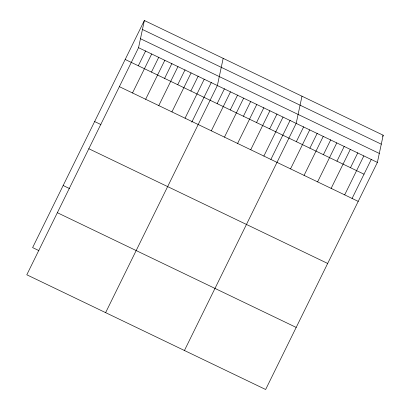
<?xml version="1.0" encoding="UTF-8"?>
<svg xmlns="http://www.w3.org/2000/svg" width="410" height="410" viewBox="0 0 410 410"><rect width="100%" height="100%" fill="white"/><g stroke="black" fill="none" stroke-linecap="round" stroke-linejoin="round"><path stroke-width="0.61" d="M138.549 47.688L144.361 20.5L383.196 135.218L377.384 162.406L265.639 389.5L26.804 274.782L138.549 47.688L377.384 162.406M223.178 58.358L217.367 85.546L105.621 312.64M301.991 96.212L296.179 123.4L184.433 350.499M144.361 20.5L32.615 247.594L38.899 250.612M138.324 65.779L145.652 50.881M132.507 92.968L151.685 53.997M151.459 72.088L158.788 57.19M145.647 99.276L164.82 60.306M164.595 78.397L171.923 63.499M158.783 105.585L177.955 66.615M177.73 84.706L185.059 69.808M171.918 111.894L191.091 72.924M190.865 91.015L198.199 76.117M185.053 118.203L204.226 79.238M191.783 122.159L211.334 82.425M217.136 103.638L224.47 88.734M211.324 130.826L230.502 91.855M230.271 109.947L237.605 95.043M224.46 137.135L243.637 98.164M243.407 116.255L250.741 101.352M237.595 143.444L256.773 104.473M256.547 122.564L263.876 107.666M250.73 149.752L269.908 110.782M269.683 128.873L277.011 113.975M263.871 156.061L283.043 117.091M270.877 159.449L290.147 120.284M296.353 141.681L303.682 126.782M290.536 168.874L309.714 129.903M309.883 148.184L317.217 133.286M304.071 175.372L323.249 136.402M323.418 154.683L330.752 139.784M317.606 181.871L336.784 142.905M336.953 161.186L344.282 146.283M331.142 188.374L350.314 149.404M350.488 167.685L357.817 152.786M344.677 194.873L363.849 155.902M352.077 198.455L371.352 159.285M382.632 136.361L383.196 135.218M142.444 29.474L381.279 144.187M140.466 38.714L379.301 153.432M125.183 59.471L364.018 174.188M119.371 86.659L358.207 201.377M94.638 121.55L100.921 124.568M88.826 148.738L327.662 263.456M63.166 185.515L69.449 188.533M57.354 212.703L296.189 327.421"/></g></svg>
